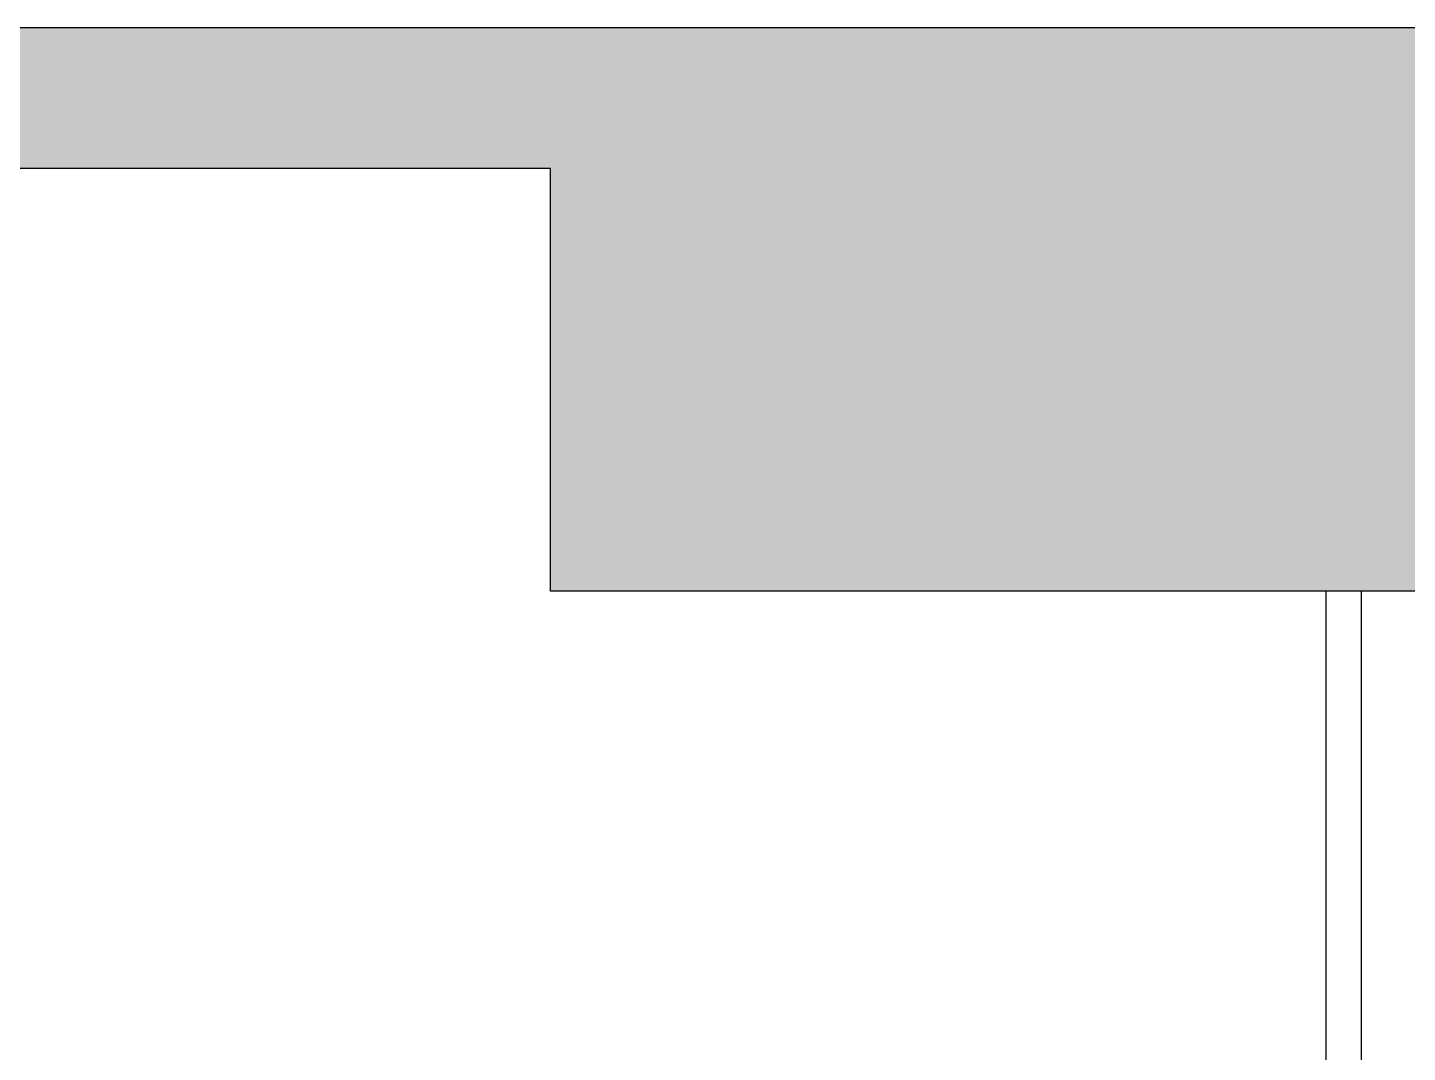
# Model space of a CAD drawing. Header units: millimetres. Extents: x -3207095 to 15275363, y 3702017 to 4798027.
# Drawn here: x 700775 to 701037, y 4471350.8 to 4471545.5 of the extents above; entities that cross this region are included whole.
import ezdxf

# ---------------------------------------------------------------- set-up
doc = ezdxf.new("R2010")
doc.units = ezdxf.units.MM
for name, color, linetype in [('a_duvar_alcipan', 2, 'Continuous'), ('a_kolon', 4, 'Continuous'), ('a_kolon_tarama', 252, 'Continuous')]:
    doc.layers.add(name, color=color, linetype=linetype)

msp = doc.modelspace()

# ---------------------------------------------------------------- hatches: boundary and pattern name
at = {"layer": 'a_kolon_tarama'}
h = msp.add_hatch(color=256, dxfattribs=at)
h.paths.add_polyline_path([(702440.48, 4471545.49), (700076.54, 4471545.49), (700076.54, 4471518.72), (700874.24, 4471518.72), (700874.24, 4471438.4), (701061.66, 4471438.4), (701061.66, 4471518.72), (702253.07, 4471518.72), (702253.07, 4471438.4), (702440.48, 4471438.4)])
h.paths.add_polyline_path([(701061.66, 4470548.18), (701061.66, 4470628.5), (702253.07, 4470628.5), (702253.07, 4470548.18), (702440.48, 4470548.18), (702440.48, 4470655.27), (700076.54, 4470655.27), (700076.54, 4470628.5), (700874.24, 4470628.5), (700874.24, 4470548.18)])

# ---------------------------------------------------------------- linework, layer by layer
at = {"layer": 'a_duvar_alcipan'}
msp.add_line((701021.5, 4471438.4), (701021.5, 4470655.27), dxfattribs=at)
at = {"layer": 'a_duvar_alcipan', "color": 1}
msp.add_line((701028.19, 4471438.4), (701028.19, 4470655.27), dxfattribs=at)
at = {"layer": 'a_kolon'}
for p, q in [((700076.54, 4471545.49), (702440.48, 4471545.49)), ((700874.24, 4471518.72), (700076.54, 4471518.72)), ((700874.24, 4471438.4), (700874.24, 4471518.72)), ((701061.66, 4471438.4), (700874.24, 4471438.4))]:
    msp.add_line(p, q, dxfattribs=at)

doc.saveas('drawing.dxf')
